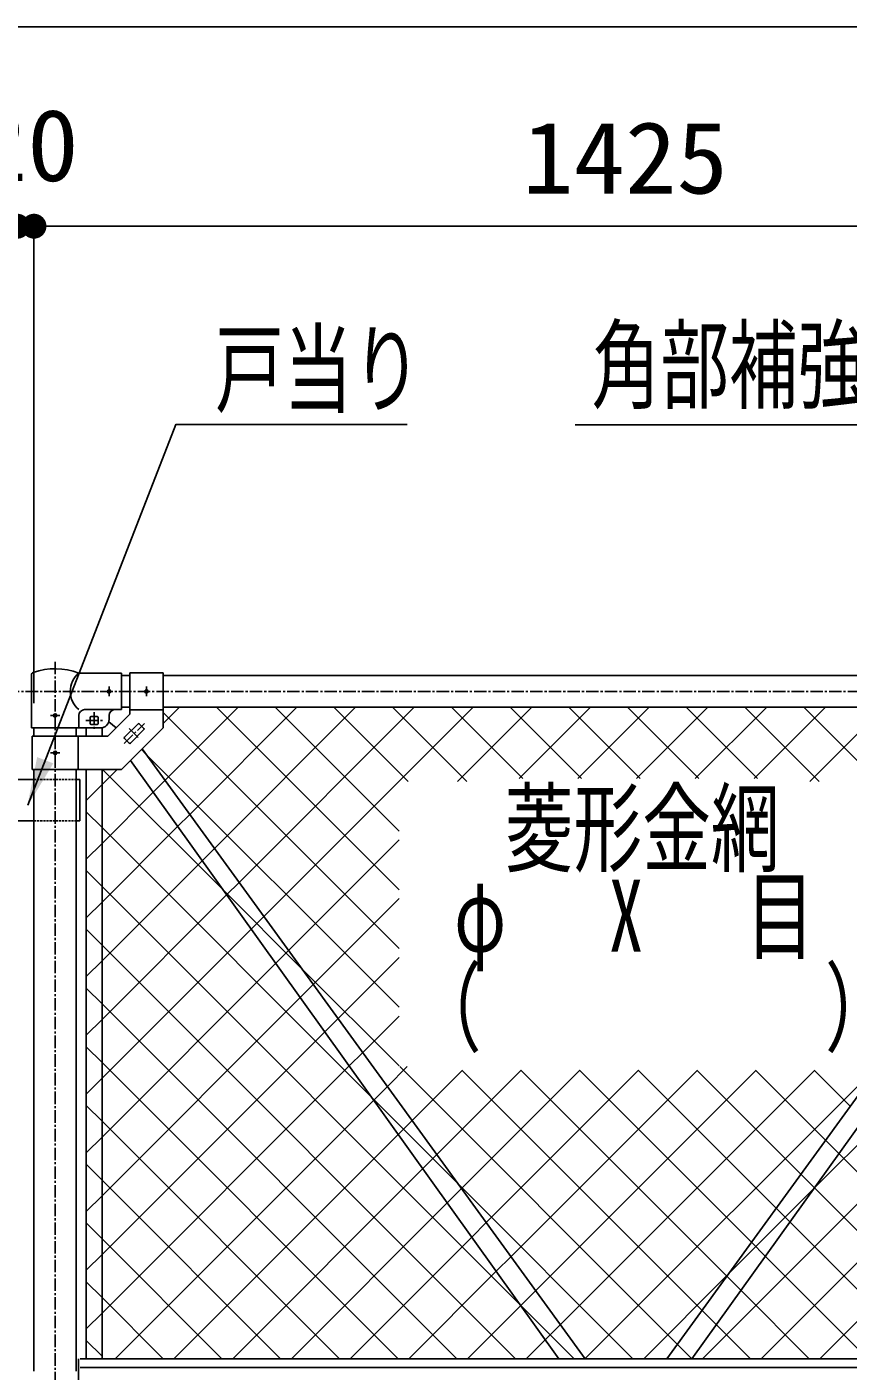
# Model space of a CAD drawing. Units: millimetres, scale not verified. Extents: x -5940 to 5940, y -4200 to 4200.
# Drawn here: x -2504 to -1516, y -1183 to 436 of the extents above; entities that cross this region are included whole.
import ezdxf
from ezdxf.enums import TextEntityAlignment as Align

# ---------------------------------------------------------------- set-up
doc = ezdxf.new("R2010")
doc.units = ezdxf.units.MM
doc.header["$LTSCALE"] = 20
doc.linetypes.add('USER2', pattern=[1.125, 0.75, -0.125, 0.125, -0.125])
doc.linetypes.add('USER3', pattern=[0.1875, 0.125, -0.0625])
for name, color, linetype, lineweight in [('0-0_5寸法', 1, 'Continuous', 25), ('0-1_SUNPOU', 1, 'Continuous', 25), ('0-3_2網', 2, 'Continuous', 25), ('0-6_0', 7, 'Continuous', 25), ('0-8_6文字', 7, 'Continuous', 25), ('0-9_1部材', 7, 'Continuous', 25), ('0-B_中心線', 1, 'USER2', 25), ('0-D_8部品', 7, 'Continuous', 25)]:
    doc.layers.add(name, color=color, linetype=linetype, lineweight=lineweight)
doc.styles.add('ＭＳ ゴシック', font='')
doc.styles.get('ＭＳ ゴシック').set_extended_font_data('MS Gothic')

# ---------------------------------------------------------------- blocks, each defined once
blk = doc.blocks.new('M1')
at = {"layer": '0-1_SUNPOU'}
blk.add_line((-5, 0), (-38.576, 0), dxfattribs=at)
for points in [[(0, 0), (-5, 0), (-4.961, 0.627)], [(0, 0), (-4.961, -0.627), (-5, 0)], [(0, 0), (-4.961, 0.627), (-4.843, 1.243)], [(0, 0), (-4.843, -1.243), (-4.961, -0.627)], [(0, 0), (-4.843, 1.243), (-4.649, 1.841)], [(0, 0), (-4.649, -1.841), (-4.843, -1.243)], [(0, 0), (-4.649, 1.841), (-4.382, 2.409)], [(0, 0), (-4.382, -2.409), (-4.649, -1.841)], [(0, 0), (-4.382, 2.409), (-4.045, 2.939)], [(0, 0), (-4.045, -2.939), (-4.382, -2.409)], [(0, 0), (-4.045, 2.939), (-3.645, 3.423)], [(0, 0), (-3.645, -3.423), (-4.045, -2.939)], [(0, 0), (-3.645, 3.423), (-3.187, 3.853)], [(0, 0), (-3.187, -3.853), (-3.645, -3.423)], [(0, 0), (-3.187, 3.853), (-2.679, 4.222)], [(0, 0), (-2.679, -4.222), (-3.187, -3.853)], [(0, 0), (-2.679, 4.222), (-2.129, 4.524)], [(0, 0), (-2.129, -4.524), (-2.679, -4.222)], [(0, 0), (-2.129, 4.524), (-1.545, 4.755)], [(0, 0), (-1.545, -4.755), (-2.129, -4.524)], [(0, 0), (-1.545, 4.755), (-0.937, 4.911)], [(0, 0), (-0.937, -4.911), (-1.545, -4.755)], [(0, 0), (-0.937, 4.911), (-0.314, 4.99)], [(0, 0), (-0.314, -4.99), (-0.937, -4.911)], [(0, 0), (-0.314, 4.99), (0.314, 4.99)], [(0, 0), (0.314, -4.99), (-0.314, -4.99)], [(0, 0), (0.314, 4.99), (0.937, 4.911)], [(0, 0), (0.937, 4.911), (1.545, 4.755)], [(0, 0), (1.545, 4.755), (2.129, 4.524)], [(0, 0), (2.129, 4.524), (2.679, 4.222)], [(0, 0), (2.679, 4.222), (3.187, 3.853)], [(0, 0), (3.187, 3.853), (3.645, 3.423)], [(0, 0), (3.645, 3.423), (4.045, 2.939)], [(0, 0), (4.045, 2.939), (4.382, 2.409)], [(0, 0), (4.382, 2.409), (4.649, 1.841)], [(0, 0), (4.649, 1.841), (4.843, 1.243)], [(0, 0), (4.843, 1.243), (4.961, 0.627)], [(0, 0), (4.961, 0.627), (5, 0)], [(0, 0), (0.937, -4.911), (0.314, -4.99)], [(0, 0), (1.545, -4.755), (0.937, -4.911)], [(0, 0), (2.129, -4.524), (1.545, -4.755)], [(0, 0), (2.679, -4.222), (2.129, -4.524)], [(0, 0), (3.187, -3.853), (2.679, -4.222)], [(0, 0), (3.645, -3.423), (3.187, -3.853)], [(0, 0), (4.045, -2.939), (3.645, -3.423)], [(0, 0), (4.382, -2.409), (4.045, -2.939)], [(0, 0), (4.649, -1.841), (4.382, -2.409)], [(0, 0), (4.843, -1.243), (4.649, -1.841)], [(0, 0), (4.961, -0.627), (4.843, -1.243)], [(0, 0), (5, 0), (4.961, -0.627)]]:
    blk.add_solid(points, dxfattribs=at)

msp = doc.modelspace()

# ---------------------------------------------------------------- linework, layer by layer
at = {"layer": '0-0_5寸法'}
for p, q in [((-1065.83, 435.88), (-3945.83, 435.88)), ((-2515.83, 195.88), (-2495.83, 195.88)), ((-2495.83, -378.18), (-2495.83, 195.88)), ((-2495.83, -378.18), (-2495.83, 195.88)), ((-2435.83, 195.88), (-1130.83, 195.88)), ((-2435.83, 195.88), (-2375.83, 195.88))]:
    msp.add_line(p, q, dxfattribs=at)
at = {"layer": '0-3_2網'}
for p, q in [((-2340.43, -402.97), (-2320.69, -383.23)), ((-2338.03, -471.28), (-2249.98, -383.23)), ((-2308.27, -512.23), (-2179.27, -383.23)), ((-2278.51, -553.19), (-2108.56, -383.23)), ((-2056.25, -603.1), (-2276.11, -383.23)), ((-2248.75, -594.14), (-2037.85, -383.23)), ((-2218.99, -635.09), (-1967.14, -383.23)), ((-2056.25, -532.39), (-2205.4, -383.23)), ((-2045.17, -472.75), (-2134.69, -383.23)), ((-1974.46, -472.75), (-2063.98, -383.23)), ((-1907.34, -469.16), (-1993.27, -383.23)), ((-1985.94, -472.75), (-1896.42, -383.23)), ((-1836.63, -469.16), (-1922.56, -383.23)), ((-1911.64, -469.16), (-1825.71, -383.23)), ((-1765.92, -469.16), (-1851.85, -383.23)), ((-1840.93, -469.16), (-1755, -383.23)), ((-1695.21, -469.16), (-1781.14, -383.23)), ((-1770.22, -469.16), (-1684.29, -383.23)), ((-1624.5, -469.16), (-1710.43, -383.23)), ((-1699.51, -469.16), (-1613.58, -383.23)), ((-1550.2, -472.75), (-1639.72, -383.23)), ((-1628.8, -469.16), (-1542.87, -383.23)), ((-1334.44, -617.8), (-1569, -383.23)), ((-1561.68, -472.75), (-1472.16, -383.23)), ((-2056.25, -673.81), (-2340.43, -389.63)), ((-2360.77, -439.99), (-2366.5, -434.26)), ((-2056.25, -744.52), (-2360.77, -439.99)), ((-2268.21, -603.26), (-2413.29, -458.18)), ((-2352.47, -485.72), (-2338.03, -471.28)), ((-2413.93, -547.18), (-2352.47, -485.72)), ((-2413.93, -528.26), (-2432.93, -509.26)), ((-2322.94, -526.91), (-2308.27, -512.23)), ((-2413.93, -617.89), (-2322.94, -526.91)), ((-2089.24, -852.94), (-2413.93, -528.26)), ((-2432.93, -566.18), (-2413.93, -547.18)), ((-2189.23, -676.04), (-2056.25, -543.05)), ((-2293.42, -568.09), (-2278.51, -553.19)), ((-1557.25, -963.29), (-1152.73, -558.77)), ((-2413.93, -598.97), (-2432.93, -579.97)), ((-2413.93, -688.6), (-2293.42, -568.09)), ((-2263.9, -609.28), (-2248.75, -594.14)), ((-1910.27, -1102.62), (-2413.93, -598.97)), ((-2413.93, -759.31), (-2263.9, -609.28)), ((-2172.75, -698.73), (-2268.21, -603.26)), ((-2159.47, -716.99), (-2056.25, -613.76)), ((-2432.93, -636.89), (-2413.93, -617.89)), ((-1690.88, -1167.63), (-1152.73, -629.48)), ((-2234.37, -650.47), (-2218.99, -635.09)), ((-2413.93, -669.68), (-2432.93, -650.68)), ((-2413.93, -830.02), (-2234.37, -650.47)), ((-1915.98, -1167.63), (-2413.93, -669.68)), ((-2204.85, -691.66), (-2189.23, -676.04)), ((-2432.93, -707.6), (-2413.93, -688.6)), ((-2413.93, -900.73), (-2204.85, -691.66)), ((-2129.71, -757.94), (-2056.25, -684.47)), ((-2056.25, -815.23), (-2172.75, -698.73)), ((-1620.16, -1167.63), (-1152.73, -700.19)), ((-2413.93, -740.39), (-2432.93, -721.39)), ((-2175.33, -732.84), (-2159.47, -716.99)), ((-2413.93, -971.44), (-2175.33, -732.84)), ((-1986.69, -1167.63), (-2413.93, -740.39)), ((-2432.93, -778.31), (-2413.93, -759.31)), ((-2145.81, -774.03), (-2129.71, -757.94)), ((-2099.96, -798.89), (-2056.25, -755.18)), ((-2413.93, -1042.15), (-2145.81, -774.03)), ((-1549.45, -1167.63), (-1152.73, -770.9)), ((-2413.93, -811.1), (-2432.93, -792.1)), ((-2116.28, -815.22), (-2099.96, -798.89)), ((-1832.12, -1167.45), (-1472.46, -807.79)), ((-2057.4, -1167.63), (-2413.93, -811.1)), ((-2413.93, -1112.86), (-2116.28, -815.22)), ((-2070.2, -839.84), (-2046.35, -816)), ((-1721.23, -1150.24), (-2055.48, -816)), ((-2040.44, -880.8), (-1979.91, -820.27)), ((-2010.68, -921.75), (-1909.2, -820.27)), ((-1980.92, -962.7), (-1838.49, -820.27)), ((-1691.48, -1109.28), (-1980.5, -820.27)), ((-1951.16, -1003.65), (-1767.78, -820.27)), ((-1921.4, -1044.6), (-1697.07, -820.27)), ((-1661.73, -1068.33), (-1909.78, -820.27)), ((-1891.64, -1085.55), (-1626.36, -820.27)), ((-1861.88, -1126.5), (-1555.64, -820.27)), ((-1631.97, -1027.37), (-1839.07, -820.27)), ((-1602.22, -986.41), (-1768.36, -820.27)), ((-1572.47, -945.45), (-1697.65, -820.27)), ((-1542.71, -904.5), (-1626.94, -820.27)), ((-1512.96, -863.54), (-1556.23, -820.27)), ((-2432.93, -849.02), (-2413.93, -830.02)), ((-2086.76, -856.41), (-2070.2, -839.84)), ((-2397.98, -1167.63), (-2086.76, -856.41)), ((-1984.72, -957.46), (-2089.24, -852.94)), ((-2413.93, -881.81), (-2432.93, -862.81)), ((-2128.11, -1167.63), (-2413.93, -881.81)), ((-2057.24, -897.59), (-2040.44, -880.8)), ((-2432.93, -919.73), (-2413.93, -900.73)), ((-2327.27, -1167.63), (-2057.24, -897.59)), ((-1526.62, -920.59), (-1542.71, -904.5)), ((-2027.71, -938.78), (-2010.68, -921.75)), ((-1279.58, -1167.63), (-1526.62, -920.59)), ((-2413.93, -952.52), (-2432.93, -933.52)), ((-2198.82, -1167.63), (-2413.93, -952.52)), ((-2256.56, -1167.63), (-2027.71, -938.78)), ((-1556.15, -961.77), (-1572.47, -945.45)), ((-1998.19, -979.97), (-1980.92, -962.7)), ((-1774.55, -1167.63), (-1984.72, -957.46)), ((-1660.26, -1066.3), (-1557.25, -963.29)), ((-1350.29, -1167.63), (-1556.15, -961.77)), ((-2432.93, -990.44), (-2413.93, -971.44)), ((-2185.85, -1167.63), (-1998.19, -979.97)), ((-1585.68, -1002.95), (-1602.22, -986.41)), ((-1421, -1167.63), (-1585.68, -1002.95)), ((-2413.93, -1023.23), (-2432.93, -1004.23)), ((-1968.67, -1021.16), (-1951.16, -1003.65)), ((-2269.53, -1167.63), (-2413.93, -1023.23)), ((-2115.14, -1167.63), (-1968.67, -1021.16)), ((-1615.21, -1044.13), (-1631.97, -1027.37)), ((-2432.93, -1061.15), (-2413.93, -1042.15)), ((-1939.14, -1062.35), (-1921.4, -1044.6)), ((-1491.71, -1167.63), (-1615.21, -1044.13)), ((-2044.43, -1167.63), (-1939.14, -1062.35)), ((-1761.59, -1167.63), (-1660.26, -1066.3)), ((-2413.93, -1093.94), (-2432.93, -1074.94)), ((-1644.74, -1085.31), (-1661.73, -1068.33)), ((-2340.24, -1167.63), (-2413.93, -1093.94)), ((-1909.62, -1103.53), (-1891.64, -1085.55)), ((-1562.42, -1167.63), (-1644.74, -1085.31)), ((-2432.93, -1131.86), (-2413.93, -1112.86)), ((-1973.72, -1167.63), (-1909.62, -1103.53)), ((-1845.27, -1167.63), (-1910.27, -1102.62)), ((-1674.27, -1126.49), (-1691.48, -1109.28)), ((-1633.13, -1167.63), (-1674.27, -1126.49)), ((-2413.93, -1164.65), (-2432.93, -1145.65)), ((-2413.93, -1164.65), (-2432.93, -1145.65)), ((-1703.84, -1167.63), (-1721.23, -1150.24)), ((-1832.3, -1167.63), (-1832.12, -1167.45))]:
    msp.add_line(p, q, dxfattribs=at)
for points in [[(-2432.93, -495.47), (-2413.93, -476.47), (-2395.64, -458.18)], [(-1903.01, -1167.63), (-1880.1, -1144.72), (-1861.88, -1126.5)]]:
    msp.add_lwpolyline(points, dxfattribs=at)
at = {"layer": '0-6_0'}
msp.add_line((-2442.43, -1167.63), (-2442.43, -1203.13), dxfattribs=at)
at = {"layer": '0-8_6文字'}
for points in [[(-2046.48, -42.67), (-2324.93, -42.67), (-2503.33, -501.17)], [(-1844.01, -43.08), (-1345.37, -43.08), (-1202.57, -396.85)]]:
    msp.add_lwpolyline(points, dxfattribs=at)
msp.add_solid([(-2504.06, -503.03), (-2492.01, -443.34), (-2472.59, -450.9)], dxfattribs=at)
at = {"layer": '0-9_1部材'}
for p, q in [((-2380.43, -345.13), (-2390.43, -345.13)), ((-1226.23, -345.13), (-2340.43, -345.13)), ((-2380.43, -383.23), (-2390.43, -383.23)), ((-1226.23, -383.23), (-2340.43, -383.23)), ((-2405.74, -400.68), (-2396.78, -407.97)), ((-2495.83, -408.18), (-2495.83, -418.18)), ((-2445.03, -408.18), (-2445.03, -418.18)), ((-2432.93, -408.18), (-2432.93, -418.18)), ((-2413.93, -408.18), (-2413.93, -418.18)), ((-2365.6, -433.35), (-1831.99, -1167.63)), ((-1733.87, -1167.63), (-1200.7, -433.71)), ((-2379.81, -447.57), (-1863.68, -1167.63)), ((-1703.77, -1167.63), (-1187.19, -447.21)), ((-2495.83, -1182.63), (-2495.83, -458.18)), ((-2445.03, -1182.63), (-2445.03, -458.18)), ((-2432.93, -1167.63), (-2432.93, -458.18)), ((-2413.93, -1167.63), (-2413.93, -458.18)), ((-1125.43, -1167.63), (-2440.43, -1167.63)), ((-1125.43, -1178.13), (-2440.43, -1178.13))]:
    msp.add_line(p, q, dxfattribs=at)
at = {"layer": '0-B_中心線'}
for p, q in [((-2470.43, -2076.08), (-2470.43, -326.47)), ((-3945.99, -364.18), (-1060.36, -364.18))]:
    msp.add_line(p, q, dxfattribs=at)
at = {"layer": '0-D_8部品'}
for p, q in [((-2498.98, -408.18), (-2498.98, -344.49)), ((-2390.43, -342.18), (-2441.88, -342.18)), ((-2390.43, -342.18), (-2390.43, -386.18)), ((-2380.43, -345.13), (-2390.43, -345.13)), ((-2380.43, -341.93), (-2380.43, -391.61)), ((-2380.43, -341.93), (-2340.43, -341.93)), ((-2340.43, -341.93), (-2340.43, -408.18)), ((-2390.43, -386.18), (-2434.88, -386.18)), ((-2380.43, -383.23), (-2390.43, -383.23)), ((-2380.43, -386.43), (-2340.43, -386.43)), ((-2441.88, -408.18), (-2441.88, -393.18)), ((-2428.18, -395.43), (-2428.18, -402.93)), ((-2427.18, -394.43), (-2419.68, -394.43)), ((-2427.18, -403.93), (-2419.68, -403.93)), ((-2418.68, -395.43), (-2418.68, -402.93)), ((-2406.99, -418.18), (-2380.43, -391.61)), ((-2405.43, -393.18), (-2405.43, -398.18)), ((-2386.79, -419.47), (-2370.53, -403.21)), ((-2498.98, -408.18), (-2441.88, -408.18)), ((-2498.13, -418.18), (-2406.99, -418.18)), ((-2498.13, -418.18), (-2498.13, -458.18)), ((-2495.83, -418.18), (-2495.83, -408.18)), ((-2445.03, -418.18), (-2445.03, -408.18)), ((-2442.73, -418.18), (-2442.73, -458.18)), ((-2441.88, -408.18), (-2415.43, -408.18)), ((-2390.43, -458.18), (-2340.43, -408.18)), ((-2379.72, -426.54), (-2363.46, -410.28)), ((-2498.13, -458.18), (-2390.43, -458.18)), ((-2515.83, -470.13), (-2495.83, -470.13)), ((-2445.03, -470.13), (-2440.73, -470.13)), ((-2440.73, -470.13), (-2440.73, -520.13)), ((-2515.83, -520.13), (-2495.83, -520.13)), ((-2440.73, -520.13), (-2445.03, -520.13))]:
    msp.add_line(p, q, dxfattribs=at)
at = {"layer": '0-D_8部品', "color": 4, "linetype": 'USER2'}
for p, q in [((-2405.43, -358.48), (-2405.43, -369.88)), ((-2360.43, -358.48), (-2360.43, -369.88)), ((-2476.12, -393.18), (-2464.73, -393.18)), ((-2433.43, -399.18), (-2413.43, -399.18)), ((-2423.43, -389.18), (-2423.43, -409.18)), ((-2387.3, -427.05), (-2362.95, -402.7)), ((-2381.08, -408.92), (-2369.16, -420.84)), ((-2476.12, -438.18), (-2464.73, -438.18))]:
    msp.add_line(p, q, dxfattribs=at)
at = {"layer": '0-D_8部品', "linetype": 'USER2'}
for p, q in [((-2369.11, -403.21), (-2363.46, -408.87)), ((-2386.79, -420.89), (-2381.13, -426.54))]:
    msp.add_line(p, q, dxfattribs=at)
at = {"layer": '0-D_8部品', "color": 1, "linetype": 'USER3'}
for p, q in [((-2440.73, -470.13), (-2570.93, -470.13)), ((-2440.73, -470.13), (-2440.73, -520.13)), ((-2440.73, -520.13), (-2570.93, -520.13))]:
    msp.add_line(p, q, dxfattribs=at)
at = {"layer": '0-D_8部品'}
for centre in [(-2405.43, -364.18), (-2360.43, -364.18), (-2470.43, -393.18), (-2470.43, -438.18)]:
    msp.add_circle(centre, 2, dxfattribs=at)
for centre, radius, start, end in [((-2470.43, -416.91), 80, 69.0916, 109.22051), ((-2495.68, -344.49), 3.3, 109.22051, 180), ((-2423.68, -364.18), 28.55, 129.59418, 230.40582), ((-2434.88, -393.18), 7, 90, 180), ((-2398.43, -393.18), 7, 90, 180), ((-2427.18, -395.43), 1, 90, 180), ((-2427.18, -402.93), 1, 180, 270), ((-2419.68, -395.43), 1, 0, 90), ((-2419.68, -402.93), 1, 270, 0), ((-2415.43, -398.18), 10, 270, 0), ((-2369.82, -403.92), 1, 45, 135), ((-2386.08, -420.18), 1, 135, 225), ((-2364.16, -409.57), 1, 315, 45), ((-2380.43, -425.84), 1, 225, 315)]:
    msp.add_arc(centre, radius, start, end, dxfattribs=at)

# ---------------------------------------------------------------- block references
at = {"layer": '0-0_5寸法', "xscale": 3, "yscale": 3}
msp.add_blockref('M1', (-2515.83, 195.88), dxfattribs=at)
msp.add_blockref('M1', (-2515.83, 195.88), dxfattribs=at)
at = {"layer": '0-0_5寸法', "xscale": 3, "yscale": 3, "rotation": 180}
msp.add_blockref('M1', (-2495.83, 195.88), dxfattribs=at)
msp.add_blockref('M1', (-2495.83, 195.88), dxfattribs=at)

# ---------------------------------------------------------------- texts
at = {"layer": '0-0_5寸法', "color": 7, "style": 'ＭＳ ゴシック', "width": 1.05}
for s, p in [('20', (-2565.83, 224.22)), ('1425', (-1907.83, 209.22))]:
    msp.add_text(s, height=86.66, dxfattribs=at).set_placement(p, align=Align.BOTTOM_LEFT)
at = {"layer": '0-6_0', "style": 'ＭＳ ゴシック', "width": 0.7}
for s, height, p in [('菱形金網', 86.66, (-1928.91, -598.31)), ('φ   X   目', 86.59, (-1989.93, -703.5)), ('（\u3000\u3000\u3000\u3000\u3000）', 86.66, (-2039.76, -814.42))]:
    msp.add_text(s, height=height, dxfattribs=at).set_placement(p, align=Align.BOTTOM_LEFT)
at = {"layer": '0-8_6文字', "style": 'ＭＳ ゴシック', "width": 0.7}
for s, p in [('角部補強金具', (-1824.41, -40.44)), ('戸当り', (-2277.8, -45.28))]:
    msp.add_text(s, height=86.66, dxfattribs=at).set_placement(p, align=Align.BOTTOM_LEFT)

doc.saveas('drawing.dxf')
